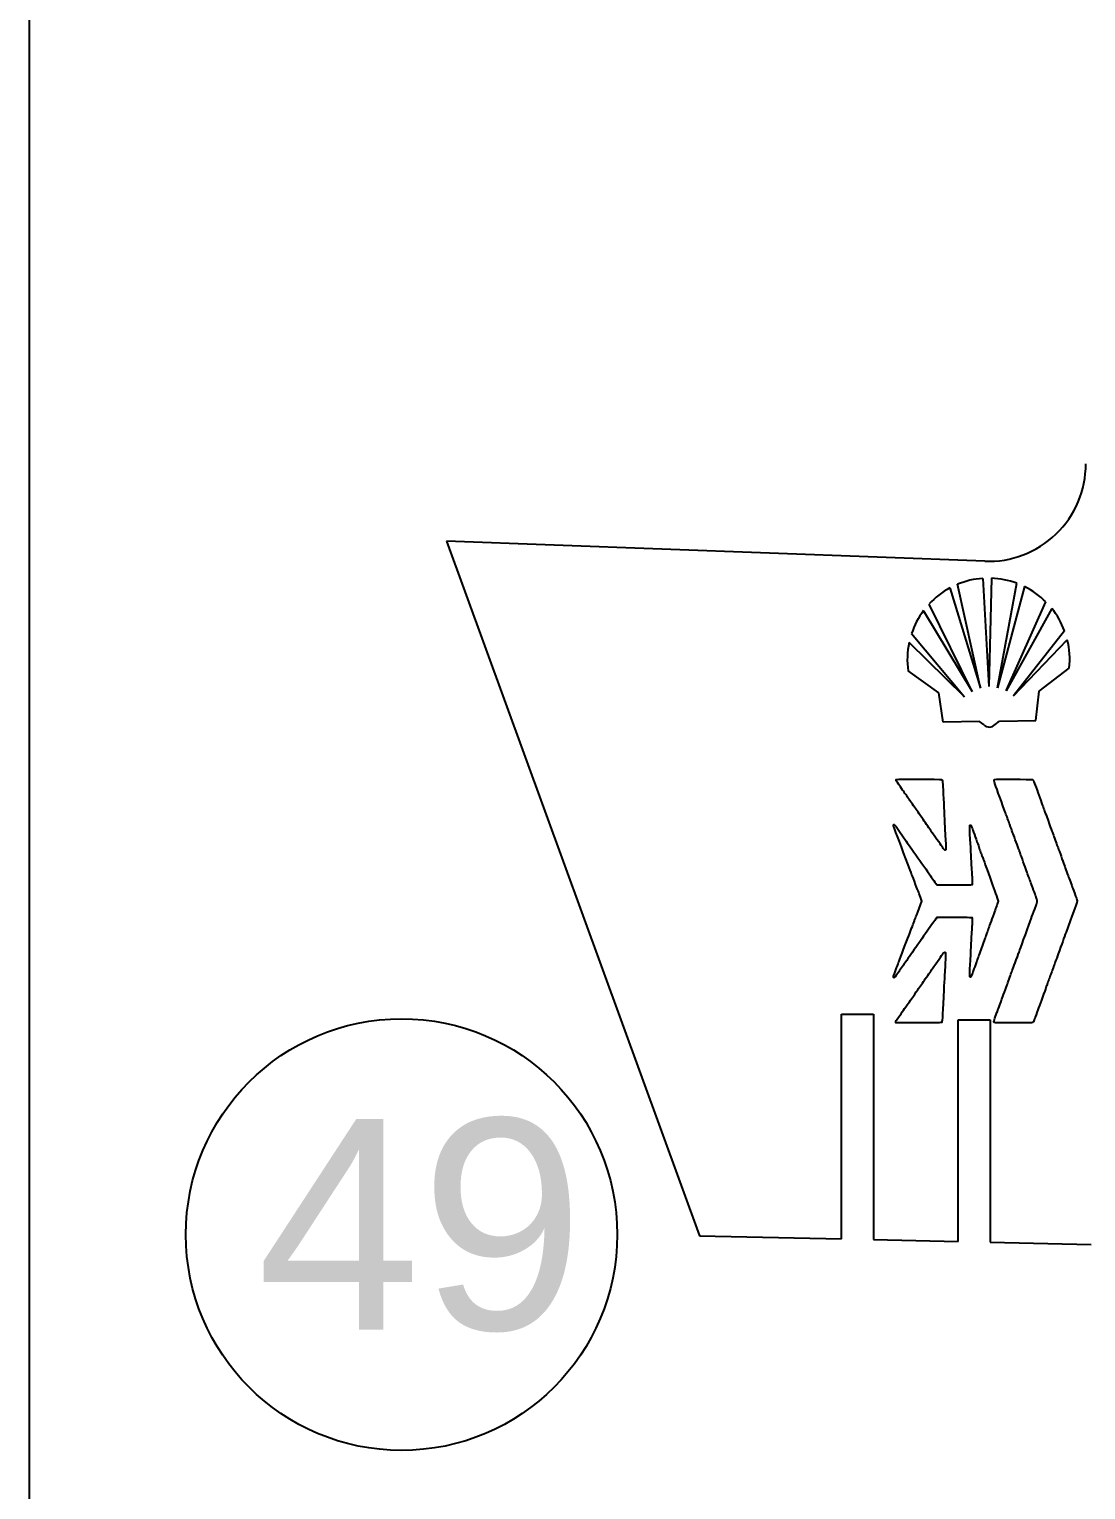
# Model space of a CAD drawing. Header units: centimetres. Extents: x 56783 to 57745, y 15612 to 15912.
# Drawn here: x 56783.2 to 56807.3, y 15645.16 to 15678.45 of the extents above; entities that cross this region are included whole.
import ezdxf

# ---------------------------------------------------------------- set-up
doc = ezdxf.new("R2010")
doc.units = ezdxf.units.CM
doc.header["$MEASUREMENT"] = 0
for name, color, linetype in [('Exterior', 7, 'Continuous'), ('NUMEROS', 7, 'Continuous'), ('Publicidades', 6, 'Continuous')]:
    doc.layers.add(name, color=color, linetype=linetype)

msp = doc.modelspace()

# ---------------------------------------------------------------- linework, layer by layer
at = {"layer": 'Exterior'}
for p, q in [((56804.991, 15666.325), (56792.719, 15666.787)), ((56792.719, 15666.787), (56798.484, 15650.953)), ((56801.723, 15650.882), (56801.723, 15656)), ((56801.723, 15656), (56802.454, 15656)), ((56802.454, 15656), (56802.454, 15650.866)), ((56804.385, 15650.823), (56804.385, 15655.876)), ((56804.385, 15655.876), (56805.116, 15655.876)), ((56805.116, 15655.876), (56805.116, 15650.807)), ((56798.484, 15650.953), (56801.723, 15650.882)), ((56802.454, 15650.866), (56804.385, 15650.823)), ((56805.116, 15650.807), (56807.418, 15650.756))]:
    msp.add_line(p, q, dxfattribs=at)
msp.add_lwpolyline([(56783.2, 15611.875), (57283.2, 15611.875), (57283.2, 15911.875), (56783.2, 15911.875)], close=True, dxfattribs=at)
msp.add_arc((56805.075, 15668.546), 2.222, 267.8465, 0, dxfattribs=at)
at = {"layer": 'NUMEROS'}
msp.add_circle((56791.692, 15650.98), 4.919, dxfattribs=at)
at = {"layer": 'Publicidades', "color": 6}
for p, q in [((56804.198, 15665.717), (56804.892, 15663.433)), ((56804.892, 15663.433), (56804.374, 15665.801)), ((56804.948, 15665.935), (56805.088, 15663.471)), ((56805.145, 15665.939), (56805.087, 15663.471)), ((56805.285, 15663.44), (56805.723, 15665.824)), ((56805.901, 15665.747), (56805.285, 15663.44)), ((56804.702, 15663.359), (56803.724, 15665.351)), ((56805.477, 15663.372), (56806.387, 15665.398)), ((56803.597, 15665.199), (56804.702, 15663.359)), ((56806.52, 15665.25), (56805.477, 15663.372)), ((56803.324, 15664.68), (56804.532, 15663.239)), ((56806.811, 15664.741), (56805.651, 15663.258)), ((56804.532, 15663.239), (56803.267, 15664.473)), ((56805.651, 15663.258), (56806.875, 15664.536)), ((56803.946, 15663.328), (56803.245, 15663.827)), ((56806.233, 15663.366), (56806.92, 15663.89)), ((56804.044, 15662.659), (56803.946, 15663.328)), ((56806.158, 15662.695), (56806.233, 15663.366)), ((56804.874, 15662.673), (56804.044, 15662.659)), ((56804.976, 15662.599), (56804.874, 15662.673)), ((56805.228, 15662.603), (56805.328, 15662.681)), ((56805.328, 15662.681), (56806.158, 15662.695))]:
    msp.add_line(p, q, dxfattribs=at)
for centre, radius, start, end in [((56805.078, 15664.088), 1.852, 118.3788, 136.9824), ((56805.078, 15664.088), 1.852, 94.0471, 112.3682), ((56805.078, 15664.088), 1.852, 69.6325, 87.9539), ((56805.078, 15664.088), 1.852, 45.0163, 63.6209), ((56805.078, 15664.088), 1.852, 143.1207, 161.3467), ((56805.078, 15664.088), 1.852, 20.6477, 38.8756), ((56805.078, 15664.088), 1.852, 168.0053, 188.111), ((56805.078, 15664.088), 1.852, 353.8768, 13.9841), ((56805.104, 15662.732), 0.185, 226.3559, 269.851), ((56805.096, 15662.732), 0.185, 272.0775, 315.5726)]:
    msp.add_arc(centre, radius, start, end, dxfattribs=at)
at = {"layer": 'Publicidades'}
for points, knots in [([(56802.981, 15661.353), (56802.958, 15661.344), (56802.96, 15661.34), (56803.12, 15661.11), (56803.158, 15661.055), (56803.224, 15660.96), (56803.266, 15660.9), (56803.308, 15660.839), (56803.381, 15660.734), (56803.428, 15660.667), (56803.476, 15660.599), (56803.571, 15660.462), (56803.641, 15660.361), (56803.711, 15660.261), (56803.785, 15660.155), (56803.804, 15660.127), (56803.954, 15659.912), (56804.027, 15659.808), (56804.046, 15659.78), (56804.071, 15659.744), (56804.09, 15659.733), (56804.102, 15659.745), (56804.11, 15659.753), (56804.105, 15659.883), (56804.075, 15660.405), (56804.071, 15660.477), (56804.066, 15660.579), (56804.063, 15660.631), (56804.055, 15660.836), (56804.035, 15661.23), (56804.031, 15661.285), (56804.027, 15661.337), (56804.025, 15661.344), (56804.006, 15661.351), (56803.986, 15661.358), (56803, 15661.361), (56802.981, 15661.353), (56802.981, 15661.353), (56802.981, 15661.353), (56802.981, 15661.353)], [0, 0, 0, 0, 0.076923, 0.076923, 0.076923, 0.153846, 0.153846, 0.153846, 0.230769, 0.230769, 0.230769, 0.307692, 0.307692, 0.307692, 0.384615, 0.384615, 0.384615, 0.461538, 0.461538, 0.461538, 0.538462, 0.538462, 0.538462, 0.615385, 0.615385, 0.615385, 0.692308, 0.692308, 0.692308, 0.769231, 0.769231, 0.769231, 0.846154, 0.846154, 0.846154, 0.923077, 0.923077, 0.923077, 1, 1, 1, 1]), ([(56805.214, 15661.353), (56805.197, 15661.346), (56805.202, 15661.318), (56805.23, 15661.238), (56805.263, 15661.149), (56805.4, 15660.769), (56805.466, 15660.591), (56805.491, 15660.522), (56805.534, 15660.404), (56805.561, 15660.329), (56805.588, 15660.255), (56805.615, 15660.182), (56805.621, 15660.166), (56805.627, 15660.151), (56805.648, 15660.093), (56805.668, 15660.035), (56805.726, 15659.874), (56805.776, 15659.736), (56805.787, 15659.706), (56805.804, 15659.663), (56805.889, 15659.428), (56805.93, 15659.312), (56805.95, 15659.256), (56805.972, 15659.196), (56805.978, 15659.181), (56805.984, 15659.166), (56806, 15659.122), (56806.014, 15659.082), (56806.028, 15659.043), (56806.044, 15658.998), (56806.05, 15658.983), (56806.065, 15658.943), (56806.15, 15658.713), (56806.158, 15658.689), (56806.161, 15658.678), (56806.171, 15658.649), (56806.179, 15658.625), (56806.197, 15658.575), (56806.198, 15658.582), (56806.131, 15658.399), (56806.107, 15658.334), (56806.07, 15658.234), (56806.05, 15658.176), (56806.007, 15658.057), (56805.828, 15657.566), (56805.794, 15657.473), (56805.791, 15657.467), (56805.778, 15657.43), (56805.764, 15657.39), (56805.686, 15657.174), (56805.63, 15657.021), (56805.621, 15656.995), (56805.614, 15656.978), (56805.604, 15656.951), (56805.598, 15656.936), (56805.591, 15656.919), (56805.569, 15656.859), (56805.549, 15656.802), (56805.528, 15656.746), (56805.508, 15656.686), (56805.501, 15656.671), (56805.496, 15656.656), (56805.469, 15656.583), (56805.442, 15656.508), (56805.415, 15656.434), (56805.389, 15656.36), (56805.382, 15656.345), (56805.377, 15656.33), (56805.355, 15656.271), (56805.335, 15656.214), (56805.315, 15656.158), (56805.292, 15656.098), (56805.287, 15656.083), (56805.243, 15655.974), (56805.196, 15655.829), (56805.2, 15655.818), (56805.205, 15655.806), (56805.246, 15655.805), (56805.644, 15655.805), (56806.052, 15655.805), (56806.084, 15655.806), (56806.095, 15655.819), (56806.101, 15655.826), (56806.117, 15655.863), (56806.131, 15655.9), (56806.144, 15655.938), (56806.177, 15656.027), (56806.203, 15656.099), (56806.247, 15656.219), (56806.315, 15656.406), (56806.385, 15656.599), (56806.4, 15656.641), (56806.415, 15656.684), (56806.419, 15656.695), (56806.423, 15656.706), (56806.437, 15656.745), (56806.451, 15656.782), (56806.464, 15656.82), (56806.486, 15656.878), (56806.498, 15656.913), (56806.511, 15656.948), (56806.529, 15656.997), (56806.538, 15657.021), (56806.548, 15657.044), (56806.558, 15657.075), (56806.562, 15657.086), (56806.566, 15657.099), (56806.583, 15657.148), (56806.6, 15657.194), (56806.618, 15657.241), (56806.648, 15657.323), (56806.668, 15657.378), (56806.747, 15657.597), (56806.801, 15657.746), (56806.846, 15657.871), (56806.982, 15658.241), (56807.081, 15658.514), (56807.091, 15658.547), (56807.104, 15658.59), (56807.111, 15658.565), (56807.001, 15658.864), (56806.969, 15658.953), (56806.92, 15659.085), (56806.894, 15659.158), (56806.868, 15659.23), (56806.842, 15659.301), (56806.836, 15659.316), (56806.83, 15659.332), (56806.809, 15659.39), (56806.789, 15659.446), (56806.769, 15659.502), (56806.736, 15659.592), (56806.716, 15659.649), (56806.68, 15659.748), (56806.671, 15659.774), (56806.647, 15659.837), (56806.64, 15659.854), (56806.618, 15659.915), (56806.598, 15659.972), (56806.577, 15660.029), (56806.556, 15660.088), (56806.55, 15660.103), (56806.54, 15660.128), (56806.494, 15660.255), (56806.405, 15660.5), (56806.386, 15660.555), (56806.359, 15660.626), (56806.347, 15660.659), (56806.335, 15660.692), (56806.309, 15660.765), (56806.288, 15660.822), (56806.268, 15660.879), (56806.23, 15660.982), (56806.204, 15661.052), (56806.179, 15661.122), (56806.145, 15661.216), (56806.128, 15661.26), (56806.106, 15661.322), (56806.095, 15661.342), (56806.08, 15661.349), (56806.061, 15661.358), (56805.235, 15661.361), (56805.214, 15661.353), (56805.214, 15661.353), (56805.214, 15661.353), (56805.214, 15661.353)], [0, 0, 0, 0, 0.018182, 0.018182, 0.018182, 0.036364, 0.036364, 0.036364, 0.054545, 0.054545, 0.054545, 0.072727, 0.072727, 0.072727, 0.090909, 0.090909, 0.090909, 0.109091, 0.109091, 0.109091, 0.127273, 0.127273, 0.127273, 0.145455, 0.145455, 0.145455, 0.163636, 0.163636, 0.163636, 0.181818, 0.181818, 0.181818, 0.2, 0.2, 0.2, 0.218182, 0.218182, 0.218182, 0.236364, 0.236364, 0.236364, 0.254545, 0.254545, 0.254545, 0.272727, 0.272727, 0.272727, 0.290909, 0.290909, 0.290909, 0.309091, 0.309091, 0.309091, 0.327273, 0.327273, 0.327273, 0.345455, 0.345455, 0.345455, 0.363636, 0.363636, 0.363636, 0.381818, 0.381818, 0.381818, 0.4, 0.4, 0.4, 0.418182, 0.418182, 0.418182, 0.436364, 0.436364, 0.436364, 0.454545, 0.454545, 0.454545, 0.472727, 0.472727, 0.472727, 0.490909, 0.490909, 0.490909, 0.509091, 0.509091, 0.509091, 0.527273, 0.527273, 0.527273, 0.545455, 0.545455, 0.545455, 0.563636, 0.563636, 0.563636, 0.581818, 0.581818, 0.581818, 0.6, 0.6, 0.6, 0.618182, 0.618182, 0.618182, 0.636364, 0.636364, 0.636364, 0.654545, 0.654545, 0.654545, 0.672727, 0.672727, 0.672727, 0.690909, 0.690909, 0.690909, 0.709091, 0.709091, 0.709091, 0.727273, 0.727273, 0.727273, 0.745455, 0.745455, 0.745455, 0.763636, 0.763636, 0.763636, 0.781818, 0.781818, 0.781818, 0.8, 0.8, 0.8, 0.818182, 0.818182, 0.818182, 0.836364, 0.836364, 0.836364, 0.854545, 0.854545, 0.854545, 0.872727, 0.872727, 0.872727, 0.890909, 0.890909, 0.890909, 0.909091, 0.909091, 0.909091, 0.927273, 0.927273, 0.927273, 0.945455, 0.945455, 0.945455, 0.963636, 0.963636, 0.963636, 0.981818, 0.981818, 0.981818, 1, 1, 1, 1]), ([(56802.908, 15660.309), (56802.908, 15660.3), (56802.915, 15660.276), (56802.923, 15660.255), (56802.95, 15660.189), (56803.111, 15659.765), (56803.247, 15659.404), (56803.275, 15659.328), (56803.31, 15659.235), (56803.325, 15659.197), (56803.352, 15659.127), (56803.373, 15659.072), (56803.415, 15658.959), (56803.45, 15658.867), (56803.46, 15658.842), (56803.478, 15658.796), (56803.487, 15658.775), (56803.509, 15658.717), (56803.526, 15658.668), (56803.526, 15658.668), (56803.56, 15658.581), (56803.56, 15658.581), (56803.56, 15658.581), (56803.495, 15658.41), (56803.495, 15658.41), (56803.401, 15658.164), (56803.401, 15658.165), (56803.38, 15658.109), (56803.37, 15658.08), (56803.321, 15657.954), (56803.273, 15657.827), (56803.136, 15657.469), (56803.051, 15657.245), (56803.027, 15657.179), (56803.015, 15657.147), (56802.986, 15657.071), (56802.963, 15657.013), (56802.908, 15656.869), (56802.902, 15656.848), (56802.914, 15656.836), (56802.926, 15656.824), (56802.941, 15656.837), (56802.975, 15656.889), (56802.989, 15656.911), (56803.024, 15656.959), (56803.05, 15656.997), (56803.076, 15657.034), (56803.115, 15657.09), (56803.136, 15657.12), (56803.157, 15657.151), (56803.25, 15657.283), (56803.341, 15657.414), (56803.433, 15657.545), (56803.584, 15657.761), (56803.677, 15657.894), (56803.771, 15658.028), (56803.859, 15658.152), (56803.874, 15658.171), (56803.874, 15658.171), (56803.901, 15658.204), (56803.901, 15658.204), (56803.901, 15658.204), (56804.306, 15658.204), (56804.306, 15658.204), (56804.669, 15658.204), (56804.709, 15658.203), (56804.714, 15658.192), (56804.716, 15658.184), (56804.716, 15658.13), (56804.711, 15658.07), (56804.707, 15658.01), (56804.697, 15657.855), (56804.691, 15657.724), (56804.684, 15657.593), (56804.675, 15657.43), (56804.671, 15657.362), (56804.649, 15656.99), (56804.645, 15656.861), (56804.654, 15656.852), (56804.668, 15656.838), (56804.682, 15656.856), (56804.705, 15656.921), (56804.733, 15656.999), (56804.792, 15657.163), (56804.821, 15657.243), (56804.834, 15657.28), (56804.878, 15657.402), (56804.917, 15657.513), (56804.957, 15657.624), (56805.006, 15657.76), (56805.026, 15657.815), (56805.045, 15657.87), (56805.065, 15657.923), (56805.069, 15657.934), (56805.074, 15657.944), (56805.085, 15657.975), (56805.094, 15658.002), (56805.103, 15658.028), (56805.13, 15658.107), (56805.156, 15658.176), (56805.181, 15658.246), (56805.213, 15658.336), (56805.227, 15658.375), (56805.241, 15658.415), (56805.263, 15658.475), (56805.276, 15658.511), (56805.288, 15658.546), (56805.299, 15658.578), (56805.299, 15658.582), (56805.299, 15658.588), (56805.265, 15658.686), (56805.239, 15658.752), (56805.233, 15658.767), (56805.201, 15658.856), (56805.169, 15658.947), (56805.004, 15659.409), (56804.964, 15659.521), (56804.953, 15659.547), (56804.947, 15659.562), (56804.932, 15659.605), (56804.918, 15659.642), (56804.906, 15659.679), (56804.89, 15659.724), (56804.883, 15659.741), (56804.876, 15659.759), (56804.859, 15659.806), (56804.846, 15659.845), (56804.832, 15659.884), (56804.8, 15659.973), (56804.774, 15660.043), (56804.749, 15660.113), (56804.719, 15660.196), (56804.709, 15660.226), (56804.678, 15660.309), (56804.678, 15660.309), (56804.662, 15660.309), (56804.642, 15660.309), (56804.642, 15660.342), (56804.671, 15659.813), (56804.675, 15659.734), (56804.685, 15659.568), (56804.691, 15659.444), (56804.697, 15659.319), (56804.707, 15659.162), (56804.711, 15659.095), (56804.716, 15659.006), (56804.716, 15658.969), (56804.71, 15658.962), (56804.703, 15658.953), (56804.628, 15658.951), (56804.303, 15658.951), (56804.303, 15658.951), (56803.903, 15658.951), (56803.903, 15658.951), (56803.903, 15658.951), (56803.887, 15658.969), (56803.887, 15658.969), (56803.878, 15658.979), (56803.839, 15659.034), (56803.8, 15659.09), (56803.761, 15659.147), (56803.631, 15659.333), (56803.511, 15659.503), (56803.392, 15659.674), (56803.253, 15659.872), (56803.203, 15659.944), (56802.939, 15660.323), (56802.937, 15660.325), (56802.918, 15660.325), (56802.912, 15660.325), (56802.908, 15660.318), (56802.908, 15660.309)], [0, 0, 0, 0, 0.017544, 0.017544, 0.017544, 0.035088, 0.035088, 0.035088, 0.052632, 0.052632, 0.052632, 0.070175, 0.070175, 0.070175, 0.087719, 0.087719, 0.087719, 0.105263, 0.105263, 0.105263, 0.122807, 0.122807, 0.122807, 0.140351, 0.140351, 0.140351, 0.157895, 0.157895, 0.157895, 0.175439, 0.175439, 0.175439, 0.192982, 0.192982, 0.192982, 0.210526, 0.210526, 0.210526, 0.22807, 0.22807, 0.22807, 0.245614, 0.245614, 0.245614, 0.263158, 0.263158, 0.263158, 0.280702, 0.280702, 0.280702, 0.298246, 0.298246, 0.298246, 0.315789, 0.315789, 0.315789, 0.333333, 0.333333, 0.333333, 0.350877, 0.350877, 0.350877, 0.368421, 0.368421, 0.368421, 0.385965, 0.385965, 0.385965, 0.403509, 0.403509, 0.403509, 0.421053, 0.421053, 0.421053, 0.438596, 0.438596, 0.438596, 0.45614, 0.45614, 0.45614, 0.473684, 0.473684, 0.473684, 0.491228, 0.491228, 0.491228, 0.508772, 0.508772, 0.508772, 0.526316, 0.526316, 0.526316, 0.54386, 0.54386, 0.54386, 0.561404, 0.561404, 0.561404, 0.578947, 0.578947, 0.578947, 0.596491, 0.596491, 0.596491, 0.614035, 0.614035, 0.614035, 0.631579, 0.631579, 0.631579, 0.649123, 0.649123, 0.649123, 0.666667, 0.666667, 0.666667, 0.684211, 0.684211, 0.684211, 0.701754, 0.701754, 0.701754, 0.719298, 0.719298, 0.719298, 0.736842, 0.736842, 0.736842, 0.754386, 0.754386, 0.754386, 0.77193, 0.77193, 0.77193, 0.789474, 0.789474, 0.789474, 0.807018, 0.807018, 0.807018, 0.824561, 0.824561, 0.824561, 0.842105, 0.842105, 0.842105, 0.859649, 0.859649, 0.859649, 0.877193, 0.877193, 0.877193, 0.894737, 0.894737, 0.894737, 0.912281, 0.912281, 0.912281, 0.929825, 0.929825, 0.929825, 0.947368, 0.947368, 0.947368, 0.964912, 0.964912, 0.964912, 0.982456, 0.982456, 0.982456, 1, 1, 1, 1]), ([(56804.054, 15657.4), (56804.04, 15657.384), (56803.95, 15657.257), (56803.831, 15657.086), (56803.754, 15656.974), (56803.724, 15656.932), (56803.637, 15656.806), (56803.587, 15656.734), (56803.51, 15656.623), (56803.465, 15656.56), (56803.422, 15656.496), (56803.367, 15656.418), (56803.343, 15656.385), (56803.32, 15656.352), (56803.278, 15656.292), (56803.249, 15656.25), (56803.221, 15656.209), (56803.171, 15656.137), (56803.138, 15656.091), (56803.106, 15656.045), (56803.059, 15655.977), (56803.032, 15655.94), (56803.006, 15655.903), (56802.98, 15655.867), (56802.974, 15655.86), (56802.968, 15655.854), (56802.963, 15655.838), (56802.963, 15655.826), (56802.963, 15655.826), (56802.963, 15655.805), (56802.963, 15655.805), (56802.963, 15655.805), (56803.483, 15655.805), (56803.483, 15655.805), (56803.92, 15655.805), (56804.003, 15655.807), (56804.011, 15655.816), (56804.022, 15655.83), (56804.038, 15656.071), (56804.059, 15656.568), (56804.063, 15656.661), (56804.071, 15656.801), (56804.075, 15656.878), (56804.092, 15657.185), (56804.101, 15657.394), (56804.096, 15657.406), (56804.09, 15657.423), (56804.073, 15657.421), (56804.054, 15657.4), (56804.054, 15657.4), (56804.054, 15657.4), (56804.054, 15657.4)], [0, 0, 0, 0, 0.058824, 0.058824, 0.058824, 0.117647, 0.117647, 0.117647, 0.176471, 0.176471, 0.176471, 0.235294, 0.235294, 0.235294, 0.294118, 0.294118, 0.294118, 0.352941, 0.352941, 0.352941, 0.411765, 0.411765, 0.411765, 0.470588, 0.470588, 0.470588, 0.529412, 0.529412, 0.529412, 0.588235, 0.588235, 0.588235, 0.647059, 0.647059, 0.647059, 0.705882, 0.705882, 0.705882, 0.764706, 0.764706, 0.764706, 0.823529, 0.823529, 0.823529, 0.882353, 0.882353, 0.882353, 0.941176, 0.941176, 0.941176, 1, 1, 1, 1])]:
    msp.add_open_spline(points, degree=3, knots=knots, dxfattribs=at)

# ---------------------------------------------------------------- texts
at = {"layer": 'NUMEROS', "insert": (56788.395, 15653.616), "char_height": 4.8, "attachment_point": 1}
msp.add_mtext_dynamic_manual_height_columns('{\\fArial|b0|i0|c0|p34;49}', width=23.69048, gutter_width=1, heights=[0], dxfattribs=at)

doc.saveas('drawing.dxf')
